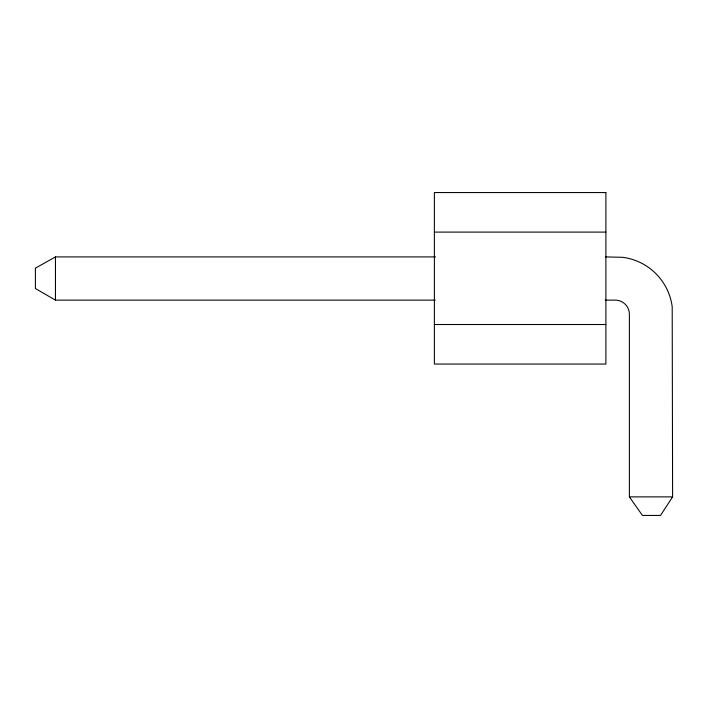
<?xml version="1.0" encoding="UTF-8"?>
<svg xmlns="http://www.w3.org/2000/svg" width="708" height="708" viewBox="0 0 708 708"><rect width="100%" height="100%" fill="white"/><g stroke="black" fill="none" stroke-linecap="round" stroke-linejoin="round"><path stroke-width="1.06" d="M605.641 256.916L622.766 257.314A57.419 57.419 0 0 1 672.202 306.75L672.6 496.874L660.502 515.442L642.457 515.442L629.385 496.874L629.385 314.246A14.116 14.116 0 0 0 615.27 300.13L605.331 300.13M435.5 256.916L55.454 256.916L35.4 268.146L35.4 288.528L55.454 300.13L435.287 300.13M434.385 232.1L605.889 232.1M434.385 324.521L605.889 324.521M629.385 496.874L672.6 496.874M55.454 256.916L55.454 300.13M605.889 192.558L434.385 192.558L434.385 364.062L605.889 364.062L605.889 192.558"/></g></svg>
